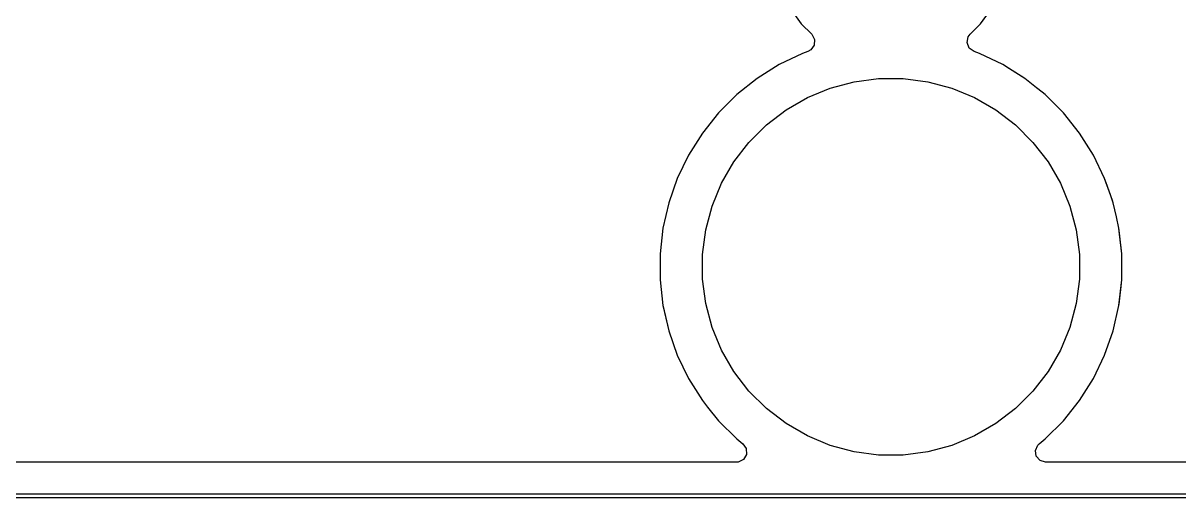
# Model space of a CAD drawing. Header units: inches. Extents: x 6.55 to 9.8, y -8.74 to -3.15.
# Drawn here: x 7.095 to 7.637, y -8.741 to -8.518 of the extents above; entities that cross this region are included whole.
import ezdxf

# ---------------------------------------------------------------- set-up
doc = ezdxf.new("R2010")
doc.units = ezdxf.units.IN
doc.header["$MEASUREMENT"] = 0
doc.layers.add('Edge.Cuts', color=254, linetype='CONTINUOUS', true_color=0xd0d2cd)

msp = doc.modelspace()

# ---------------------------------------------------------------- linework, layer by layer
at = {"layer": 'Edge.Cuts', "linetype": 'CONTINUOUS'}
for p, q in [((7.45481, -8.51151), (7.45991, -8.51853)), ((7.45481, -8.51151), (7.45991, -8.51853)), ((7.45481, -8.51151), (7.45991, -8.51853)), ((7.45481, -8.51151), (7.45991, -8.51853)), ((7.54402, -8.51853), (7.54912, -8.51151)), ((7.54402, -8.51853), (7.54912, -8.51151)), ((7.54402, -8.51853), (7.54912, -8.51151)), ((7.45991, -8.51853), (7.45991, -8.51853)), ((7.45991, -8.51853), (7.46484, -8.52346)), ((7.45991, -8.51853), (7.45991, -8.51853)), ((7.45991, -8.51853), (7.46484, -8.52346)), ((7.45991, -8.51853), (7.45991, -8.51853)), ((7.45991, -8.51853), (7.46484, -8.52346)), ((7.45991, -8.51853), (7.45991, -8.51853)), ((7.45991, -8.51853), (7.46484, -8.52346)), ((7.53909, -8.52346), (7.54402, -8.51853)), ((7.53909, -8.52346), (7.54402, -8.51853)), ((7.53909, -8.52346), (7.54402, -8.51853)), ((7.53909, -8.52346), (7.54402, -8.51853)), ((7.54402, -8.51853), (7.546, -8.51581)), ((7.46484, -8.52346), (7.46616, -8.52588)), ((7.46484, -8.52346), (7.46616, -8.52588)), ((7.46484, -8.52346), (7.46616, -8.52588)), ((7.46484, -8.52346), (7.46616, -8.52588)), ((7.46616, -8.52588), (7.46596, -8.52862)), ((7.46616, -8.52588), (7.46596, -8.52862)), ((7.46616, -8.52588), (7.46596, -8.52862)), ((7.46616, -8.52588), (7.46596, -8.52862)), ((7.53768, -8.52736), (7.53821, -8.52466)), ((7.53768, -8.52736), (7.53821, -8.52466)), ((7.53768, -8.52736), (7.53821, -8.52466)), ((7.53768, -8.52736), (7.53821, -8.52466)), ((7.53821, -8.52466), (7.53909, -8.52346)), ((7.53821, -8.52466), (7.53909, -8.52346)), ((7.53821, -8.52466), (7.53909, -8.52346)), ((7.53821, -8.52466), (7.53909, -8.52346)), ((7.46431, -8.53082), (7.463, -8.53152)), ((7.46431, -8.53082), (7.463, -8.53152)), ((7.46431, -8.53082), (7.463, -8.53152)), ((7.46431, -8.53082), (7.463, -8.53152)), ((7.46596, -8.52862), (7.46431, -8.53082)), ((7.46596, -8.52862), (7.46431, -8.53082)), ((7.46596, -8.52862), (7.46431, -8.53082)), ((7.46596, -8.52862), (7.46431, -8.53082)), ((7.5387, -8.52992), (7.53768, -8.52736)), ((7.5387, -8.52992), (7.53768, -8.52736)), ((7.5387, -8.52992), (7.53768, -8.52736)), ((7.5387, -8.52992), (7.53768, -8.52736)), ((7.54093, -8.53152), (7.5387, -8.52992)), ((7.54093, -8.53152), (7.5387, -8.52992)), ((7.54093, -8.53152), (7.5387, -8.52992)), ((7.54093, -8.53152), (7.5387, -8.52992)), ((7.46046, -8.53241), (7.4495, -8.53769)), ((7.46046, -8.53241), (7.4495, -8.53769)), ((7.46046, -8.53241), (7.4495, -8.53769)), ((7.46046, -8.53241), (7.4495, -8.53769)), ((7.463, -8.53152), (7.46046, -8.53241)), ((7.463, -8.53152), (7.46046, -8.53241)), ((7.463, -8.53152), (7.46046, -8.53241)), ((7.463, -8.53152), (7.46046, -8.53241)), ((7.46046, -8.53241), (7.46046, -8.53241)), ((7.46046, -8.53241), (7.46046, -8.53241)), ((7.46046, -8.53241), (7.46046, -8.53241)), ((7.46046, -8.53241), (7.46046, -8.53241)), ((7.54347, -8.53241), (7.54093, -8.53152)), ((7.54347, -8.53241), (7.54093, -8.53152)), ((7.54347, -8.53241), (7.54093, -8.53152)), ((7.54347, -8.53241), (7.54093, -8.53152)), ((7.55443, -8.53769), (7.54347, -8.53241)), ((7.54347, -8.53241), (7.54347, -8.53241)), ((7.54347, -8.53241), (7.54347, -8.53241)), ((7.55443, -8.53769), (7.54347, -8.53241)), ((7.54347, -8.53241), (7.54347, -8.53241)), ((7.54347, -8.53241), (7.54347, -8.53241)), ((7.55443, -8.53769), (7.54347, -8.53241)), ((7.54347, -8.53241), (7.54347, -8.53241)), ((7.54347, -8.53241), (7.54347, -8.53241)), ((7.55443, -8.53769), (7.54347, -8.53241)), ((7.54347, -8.53241), (7.54347, -8.53241)), ((7.54347, -8.53241), (7.54347, -8.53241)), ((7.4495, -8.53769), (7.4392, -8.54416)), ((7.4495, -8.53769), (7.4392, -8.54416)), ((7.4495, -8.53769), (7.4392, -8.54416)), ((7.4495, -8.53769), (7.4392, -8.54416)), ((7.55712, -8.53938), (7.55443, -8.53769)), ((7.55761, -8.53969), (7.55443, -8.53769)), ((7.55761, -8.53969), (7.55443, -8.53769)), ((7.55761, -8.53969), (7.55443, -8.53769)), ((7.56473, -8.54416), (7.55712, -8.53938)), ((7.56473, -8.54416), (7.55761, -8.53969)), ((7.56473, -8.54416), (7.55761, -8.53969)), ((7.56473, -8.54416), (7.55761, -8.53969)), ((7.4392, -8.54416), (7.42969, -8.55174)), ((7.4392, -8.54416), (7.42969, -8.55174)), ((7.4392, -8.54416), (7.42969, -8.55174)), ((7.4392, -8.54416), (7.42969, -8.55174)), ((7.47349, -8.54873), (7.48468, -8.54573)), ((7.47349, -8.54873), (7.48468, -8.54573)), ((7.47349, -8.54873), (7.48468, -8.54573)), ((7.47349, -8.54873), (7.48468, -8.54573)), ((7.48468, -8.54573), (7.49617, -8.54422)), ((7.48468, -8.54573), (7.49617, -8.54422)), ((7.48468, -8.54573), (7.49617, -8.54422)), ((7.48468, -8.54573), (7.49617, -8.54422)), ((7.49617, -8.54422), (7.50776, -8.54422)), ((7.49617, -8.54422), (7.50776, -8.54422)), ((7.49617, -8.54422), (7.50776, -8.54422)), ((7.49617, -8.54422), (7.50776, -8.54422)), ((7.50776, -8.54422), (7.51925, -8.54573)), ((7.50776, -8.54422), (7.51925, -8.54573)), ((7.50776, -8.54422), (7.51925, -8.54573)), ((7.50776, -8.54422), (7.51925, -8.54573)), ((7.51925, -8.54573), (7.53044, -8.54873)), ((7.51925, -8.54573), (7.53044, -8.54873)), ((7.51925, -8.54573), (7.53044, -8.54873)), ((7.51925, -8.54573), (7.53044, -8.54873)), ((7.57028, -8.54859), (7.56473, -8.54416)), ((7.57028, -8.54859), (7.56473, -8.54416)), ((7.57028, -8.54859), (7.56473, -8.54416)), ((7.57028, -8.54859), (7.56473, -8.54416)), ((7.42969, -8.55174), (7.42109, -8.56034)), ((7.42969, -8.55174), (7.42109, -8.56034)), ((7.42969, -8.55174), (7.42109, -8.56034)), ((7.42969, -8.55174), (7.42109, -8.56034)), ((7.46279, -8.55317), (7.47349, -8.54873)), ((7.46279, -8.55317), (7.47349, -8.54873)), ((7.46279, -8.55317), (7.47349, -8.54873)), ((7.46279, -8.55317), (7.47349, -8.54873)), ((7.53044, -8.54873), (7.54114, -8.55317)), ((7.53044, -8.54873), (7.54114, -8.55317)), ((7.53044, -8.54873), (7.54114, -8.55317)), ((7.53044, -8.54873), (7.54114, -8.55317)), ((7.5729, -8.55068), (7.57028, -8.54859)), ((7.5729, -8.55068), (7.57028, -8.54859)), ((7.5729, -8.55068), (7.57028, -8.54859)), ((7.5729, -8.55068), (7.57028, -8.54859)), ((7.57424, -8.55174), (7.5729, -8.55068)), ((7.57424, -8.55174), (7.5729, -8.55068)), ((7.57424, -8.55174), (7.5729, -8.55068)), ((7.57424, -8.55174), (7.5729, -8.55068)), ((7.58284, -8.56034), (7.57424, -8.55174)), ((7.58284, -8.56034), (7.57424, -8.55174)), ((7.58284, -8.56034), (7.57424, -8.55174)), ((7.58284, -8.56034), (7.57424, -8.55174)), ((7.45275, -8.55896), (7.46279, -8.55317)), ((7.45275, -8.55896), (7.46279, -8.55317)), ((7.45275, -8.55896), (7.46279, -8.55317)), ((7.45275, -8.55896), (7.46279, -8.55317)), ((7.54114, -8.55317), (7.55118, -8.55896)), ((7.54114, -8.55317), (7.55118, -8.55896)), ((7.54114, -8.55317), (7.55118, -8.55896)), ((7.54114, -8.55317), (7.55118, -8.55896)), ((7.42109, -8.56034), (7.41351, -8.56985)), ((7.42109, -8.56034), (7.41351, -8.56985)), ((7.42109, -8.56034), (7.41351, -8.56985)), ((7.42109, -8.56034), (7.41351, -8.56985)), ((7.44356, -8.56601), (7.45275, -8.55896)), ((7.44356, -8.56601), (7.45275, -8.55896)), ((7.44356, -8.56601), (7.45275, -8.55896)), ((7.44356, -8.56601), (7.45275, -8.55896)), ((7.55118, -8.55896), (7.56037, -8.56601)), ((7.55118, -8.55896), (7.56037, -8.56601)), ((7.55118, -8.55896), (7.56037, -8.56601)), ((7.55118, -8.55896), (7.56037, -8.56601)), ((7.59042, -8.56985), (7.58284, -8.56034)), ((7.59042, -8.56985), (7.58284, -8.56034)), ((7.59042, -8.56985), (7.58284, -8.56034)), ((7.59042, -8.56985), (7.58284, -8.56034)), ((7.43537, -8.57421), (7.44356, -8.56601)), ((7.43537, -8.57421), (7.44356, -8.56601)), ((7.43537, -8.57421), (7.44356, -8.56601)), ((7.43537, -8.57421), (7.44356, -8.56601)), ((7.56037, -8.56601), (7.56857, -8.57421)), ((7.56037, -8.56601), (7.56857, -8.57421)), ((7.56037, -8.56601), (7.56857, -8.57421)), ((7.56037, -8.56601), (7.56857, -8.57421)), ((7.41351, -8.56985), (7.40704, -8.58015)), ((7.41351, -8.56985), (7.40704, -8.58015)), ((7.41351, -8.56985), (7.40704, -8.58015)), ((7.41351, -8.56985), (7.40704, -8.58015)), ((7.42831, -8.5834), (7.43537, -8.57421)), ((7.42831, -8.5834), (7.43537, -8.57421)), ((7.42831, -8.5834), (7.43537, -8.57421)), ((7.42831, -8.5834), (7.43537, -8.57421)), ((7.56857, -8.57421), (7.57562, -8.5834)), ((7.56857, -8.57421), (7.57562, -8.5834)), ((7.56857, -8.57421), (7.57562, -8.5834)), ((7.56857, -8.57421), (7.57562, -8.5834)), ((7.59689, -8.58015), (7.59042, -8.56985)), ((7.59689, -8.58015), (7.59042, -8.56985)), ((7.59689, -8.58015), (7.59042, -8.56985)), ((7.59689, -8.58015), (7.59042, -8.56985)), ((7.40704, -8.58015), (7.40176, -8.59111)), ((7.40704, -8.58015), (7.40176, -8.59111)), ((7.40704, -8.58015), (7.40176, -8.59111)), ((7.40704, -8.58015), (7.40176, -8.59111)), ((7.60217, -8.59111), (7.59689, -8.58015)), ((7.60217, -8.59111), (7.59689, -8.58015)), ((7.60217, -8.59111), (7.59689, -8.58015)), ((7.60217, -8.59111), (7.59689, -8.58015)), ((7.42252, -8.59343), (7.42831, -8.5834)), ((7.42252, -8.59343), (7.42831, -8.5834)), ((7.42252, -8.59343), (7.42831, -8.5834)), ((7.42252, -8.59343), (7.42831, -8.5834)), ((7.57562, -8.5834), (7.58141, -8.59343)), ((7.57562, -8.5834), (7.58141, -8.59343)), ((7.57562, -8.5834), (7.58141, -8.59343)), ((7.57562, -8.5834), (7.58141, -8.59343)), ((7.40176, -8.59111), (7.39775, -8.60259)), ((7.40176, -8.59111), (7.39775, -8.60259)), ((7.40176, -8.59111), (7.39775, -8.60259)), ((7.40176, -8.59111), (7.39775, -8.60259)), ((7.40176, -8.59111), (7.40176, -8.59111)), ((7.40176, -8.59111), (7.40176, -8.59111)), ((7.40176, -8.59111), (7.40176, -8.59111)), ((7.40176, -8.59111), (7.40176, -8.59111)), ((7.41808, -8.60414), (7.42252, -8.59343)), ((7.41808, -8.60414), (7.42252, -8.59343)), ((7.41808, -8.60414), (7.42252, -8.59343)), ((7.41808, -8.60414), (7.42252, -8.59343)), ((7.58141, -8.59343), (7.58585, -8.60414)), ((7.58141, -8.59343), (7.58585, -8.60414)), ((7.58141, -8.59343), (7.58585, -8.60414)), ((7.58141, -8.59343), (7.58585, -8.60414)), ((7.60288, -8.59313), (7.60217, -8.59111)), ((7.60502, -8.59926), (7.60217, -8.59111)), ((7.60486, -8.5988), (7.60217, -8.59111)), ((7.60217, -8.59111), (7.60217, -8.59111)), ((7.60486, -8.5988), (7.60217, -8.59111)), ((7.60217, -8.59111), (7.60217, -8.59111)), ((7.6058, -8.60148), (7.60288, -8.59313)), ((7.60618, -8.60259), (7.60486, -8.5988)), ((7.60618, -8.60259), (7.60486, -8.5988)), ((7.60618, -8.60259), (7.60502, -8.59926)), ((7.60618, -8.60259), (7.6058, -8.60148)), ((7.39775, -8.60259), (7.39504, -8.61445)), ((7.39775, -8.60259), (7.39504, -8.61445)), ((7.39775, -8.60259), (7.39504, -8.61445)), ((7.39775, -8.60259), (7.39504, -8.61445)), ((7.39775, -8.60259), (7.39775, -8.60259)), ((7.39775, -8.60259), (7.39775, -8.60259)), ((7.39775, -8.60259), (7.39775, -8.60259)), ((7.39775, -8.60259), (7.39775, -8.60259)), ((7.41508, -8.61533), (7.41808, -8.60414)), ((7.41508, -8.61533), (7.41808, -8.60414)), ((7.41508, -8.61533), (7.41808, -8.60414)), ((7.41508, -8.61533), (7.41808, -8.60414)), ((7.58585, -8.60414), (7.58885, -8.61533)), ((7.58585, -8.60414), (7.58885, -8.61533)), ((7.58585, -8.60414), (7.58885, -8.61533)), ((7.58585, -8.60414), (7.58885, -8.61533)), ((7.60768, -8.60914), (7.60618, -8.60259)), ((7.60768, -8.60914), (7.60618, -8.60259)), ((7.60768, -8.60914), (7.60618, -8.60259)), ((7.60768, -8.60914), (7.60618, -8.60259)), ((7.60889, -8.61445), (7.60768, -8.60914)), ((7.60889, -8.61445), (7.60768, -8.60914)), ((7.60889, -8.61445), (7.60768, -8.60914)), ((7.60889, -8.61445), (7.60768, -8.60914)), ((7.39504, -8.61445), (7.39368, -8.62653)), ((7.39504, -8.61445), (7.39368, -8.62653)), ((7.39504, -8.61445), (7.39368, -8.62653)), ((7.39504, -8.61445), (7.39368, -8.62653)), ((7.39504, -8.61445), (7.39504, -8.61445)), ((7.39504, -8.61445), (7.39504, -8.61445)), ((7.39504, -8.61445), (7.39504, -8.61445)), ((7.39504, -8.61445), (7.39504, -8.61445)), ((7.41357, -8.62682), (7.41508, -8.61533)), ((7.41357, -8.62682), (7.41508, -8.61533)), ((7.41357, -8.62682), (7.41508, -8.61533)), ((7.41357, -8.62682), (7.41508, -8.61533)), ((7.58885, -8.61533), (7.59036, -8.62682)), ((7.58885, -8.61533), (7.59036, -8.62682)), ((7.58885, -8.61533), (7.59036, -8.62682)), ((7.58885, -8.61533), (7.59036, -8.62682)), ((7.60917, -8.61688), (7.60889, -8.61445)), ((7.60889, -8.61445), (7.60889, -8.61445)), ((7.60921, -8.61729), (7.60889, -8.61445)), ((7.60889, -8.61445), (7.60889, -8.61445)), ((7.61025, -8.62653), (7.60889, -8.61445)), ((7.60889, -8.61445), (7.60889, -8.61445)), ((7.60921, -8.61729), (7.60889, -8.61445)), ((7.60889, -8.61445), (7.60889, -8.61445)), ((7.61025, -8.62653), (7.60917, -8.61688)), ((7.61025, -8.62653), (7.60921, -8.61729)), ((7.61025, -8.62653), (7.60921, -8.61729)), ((7.39368, -8.62653), (7.39368, -8.63869)), ((7.39368, -8.62653), (7.39368, -8.63869)), ((7.39368, -8.62653), (7.39368, -8.63869)), ((7.39368, -8.62653), (7.39368, -8.63869)), ((7.41357, -8.63841), (7.41357, -8.62682)), ((7.41357, -8.63841), (7.41357, -8.62682)), ((7.41357, -8.63841), (7.41357, -8.62682)), ((7.41357, -8.63841), (7.41357, -8.62682)), ((7.59036, -8.62682), (7.59036, -8.63841)), ((7.59036, -8.62682), (7.59036, -8.63841)), ((7.59036, -8.62682), (7.59036, -8.63841)), ((7.59036, -8.62682), (7.59036, -8.63841)), ((7.61025, -8.63869), (7.61025, -8.62653)), ((7.61025, -8.63869), (7.61025, -8.62653)), ((7.61025, -8.63869), (7.61025, -8.62653)), ((7.61025, -8.62653), (7.61025, -8.62653)), ((7.61025, -8.63869), (7.61025, -8.62653)), ((7.39368, -8.63869), (7.39504, -8.65078)), ((7.39368, -8.63869), (7.39504, -8.65078)), ((7.39368, -8.63869), (7.39504, -8.65078)), ((7.39368, -8.63869), (7.39504, -8.65078)), ((7.41508, -8.64989), (7.41357, -8.63841)), ((7.41508, -8.64989), (7.41357, -8.63841)), ((7.41508, -8.64989), (7.41357, -8.63841)), ((7.41508, -8.64989), (7.41357, -8.63841)), ((7.59036, -8.63841), (7.58885, -8.64989)), ((7.59036, -8.63841), (7.58885, -8.64989)), ((7.59036, -8.63841), (7.58885, -8.64989)), ((7.59036, -8.63841), (7.58885, -8.64989)), ((7.60889, -8.65078), (7.61025, -8.63869)), ((7.60889, -8.65078), (7.61025, -8.63869)), ((7.60896, -8.65013), (7.61025, -8.63869)), ((7.60972, -8.6434), (7.61025, -8.63869)), ((7.61025, -8.63869), (7.61025, -8.63869)), ((7.60889, -8.65078), (7.60972, -8.6434)), ((7.41808, -8.66109), (7.41508, -8.64989)), ((7.41808, -8.66109), (7.41508, -8.64989)), ((7.41808, -8.66109), (7.41508, -8.64989)), ((7.41808, -8.66109), (7.41508, -8.64989)), ((7.58885, -8.64989), (7.58585, -8.66109)), ((7.58885, -8.64989), (7.58585, -8.66109)), ((7.58885, -8.64989), (7.58585, -8.66109)), ((7.58885, -8.64989), (7.58585, -8.66109)), ((7.60889, -8.65078), (7.60896, -8.65013)), ((7.39504, -8.65078), (7.39504, -8.65078)), ((7.39504, -8.65078), (7.39775, -8.66264)), ((7.39504, -8.65078), (7.39504, -8.65078)), ((7.39504, -8.65078), (7.39775, -8.66264)), ((7.39504, -8.65078), (7.39504, -8.65078)), ((7.39504, -8.65078), (7.39504, -8.65078)), ((7.39504, -8.65078), (7.39514, -8.6512)), ((7.39504, -8.65078), (7.39504, -8.65078)), ((7.39504, -8.65078), (7.39775, -8.66264)), ((7.39514, -8.6512), (7.39775, -8.66264)), ((7.60618, -8.66264), (7.60889, -8.65078)), ((7.60618, -8.66264), (7.60889, -8.65078)), ((7.60618, -8.66264), (7.60889, -8.65078)), ((7.60618, -8.66264), (7.60889, -8.65078)), ((7.60889, -8.65078), (7.60889, -8.65078)), ((7.42252, -8.67179), (7.41808, -8.66109)), ((7.42252, -8.67179), (7.41808, -8.66109)), ((7.42252, -8.67179), (7.41808, -8.66109)), ((7.42252, -8.67179), (7.41808, -8.66109)), ((7.58585, -8.66109), (7.58141, -8.67179)), ((7.58585, -8.66109), (7.58141, -8.67179)), ((7.58585, -8.66109), (7.58141, -8.67179)), ((7.58585, -8.66109), (7.58141, -8.67179)), ((7.39775, -8.66264), (7.39775, -8.66264)), ((7.39775, -8.66264), (7.40176, -8.67412)), ((7.39775, -8.66264), (7.39775, -8.66264)), ((7.39775, -8.66264), (7.40176, -8.67412)), ((7.39775, -8.66264), (7.39775, -8.66264)), ((7.39775, -8.66264), (7.40176, -8.67412)), ((7.39775, -8.66264), (7.39775, -8.66264)), ((7.39775, -8.66264), (7.40176, -8.67412)), ((7.60217, -8.67412), (7.60618, -8.66264)), ((7.60217, -8.67412), (7.60618, -8.66264)), ((7.60217, -8.67412), (7.60618, -8.66264)), ((7.60217, -8.67412), (7.60618, -8.66264)), ((7.42831, -8.68183), (7.42252, -8.67179)), ((7.42831, -8.68183), (7.42252, -8.67179)), ((7.42831, -8.68183), (7.42252, -8.67179)), ((7.42831, -8.68183), (7.42252, -8.67179)), ((7.58141, -8.67179), (7.57562, -8.68183)), ((7.58141, -8.67179), (7.57562, -8.68183)), ((7.58141, -8.67179), (7.57562, -8.68183)), ((7.58141, -8.67179), (7.57562, -8.68183)), ((7.40176, -8.67412), (7.40176, -8.67412)), ((7.40176, -8.67412), (7.40704, -8.68508)), ((7.40176, -8.67412), (7.40176, -8.67412)), ((7.40176, -8.67412), (7.40704, -8.68508)), ((7.40176, -8.67412), (7.40176, -8.67412)), ((7.40176, -8.67412), (7.40704, -8.68508)), ((7.40176, -8.67412), (7.40176, -8.67412)), ((7.40176, -8.67412), (7.40704, -8.68508)), ((7.59689, -8.68508), (7.60217, -8.67412)), ((7.59689, -8.68508), (7.60217, -8.67412)), ((7.59689, -8.68508), (7.60217, -8.67412)), ((7.59689, -8.68508), (7.60217, -8.67412)), ((7.43537, -8.69102), (7.42831, -8.68183)), ((7.43537, -8.69102), (7.42831, -8.68183)), ((7.43537, -8.69102), (7.42831, -8.68183)), ((7.43537, -8.69102), (7.42831, -8.68183)), ((7.57562, -8.68183), (7.56857, -8.69102)), ((7.57562, -8.68183), (7.56857, -8.69102)), ((7.57562, -8.68183), (7.56857, -8.69102)), ((7.57562, -8.68183), (7.56857, -8.69102)), ((7.40704, -8.68508), (7.40704, -8.68508)), ((7.40704, -8.68508), (7.41351, -8.69537)), ((7.40704, -8.68508), (7.40704, -8.68508)), ((7.40704, -8.68508), (7.41351, -8.69537)), ((7.40704, -8.68508), (7.40704, -8.68508)), ((7.40704, -8.68508), (7.41351, -8.69537)), ((7.40704, -8.68508), (7.40704, -8.68508)), ((7.40704, -8.68508), (7.41351, -8.69537)), ((7.59042, -8.69537), (7.59689, -8.68508)), ((7.59042, -8.69537), (7.59689, -8.68508)), ((7.59042, -8.69537), (7.59689, -8.68508)), ((7.59042, -8.69537), (7.59689, -8.68508)), ((7.44356, -8.69921), (7.43537, -8.69102)), ((7.44356, -8.69921), (7.43537, -8.69102)), ((7.44356, -8.69921), (7.43537, -8.69102)), ((7.44356, -8.69921), (7.43537, -8.69102)), ((7.56857, -8.69102), (7.56037, -8.69921)), ((7.56857, -8.69102), (7.56037, -8.69921)), ((7.56857, -8.69102), (7.56037, -8.69921)), ((7.56857, -8.69102), (7.56037, -8.69921)), ((7.41351, -8.69537), (7.41597, -8.69846)), ((7.41351, -8.69537), (7.41597, -8.69846)), ((7.41351, -8.69537), (7.41597, -8.69846)), ((7.41351, -8.69537), (7.41597, -8.69846)), ((7.41597, -8.69846), (7.42109, -8.70488)), ((7.41597, -8.69846), (7.42109, -8.70488)), ((7.41597, -8.69846), (7.42109, -8.70488)), ((7.41597, -8.69846), (7.42109, -8.70488)), ((7.45275, -8.70627), (7.44356, -8.69921)), ((7.45275, -8.70627), (7.44356, -8.69921)), ((7.45275, -8.70627), (7.44356, -8.69921)), ((7.45275, -8.70627), (7.44356, -8.69921)), ((7.56037, -8.69921), (7.55118, -8.70627)), ((7.56037, -8.69921), (7.55118, -8.70627)), ((7.56037, -8.69921), (7.55118, -8.70627)), ((7.56037, -8.69921), (7.55118, -8.70627)), ((7.58284, -8.70488), (7.59042, -8.69537)), ((7.58284, -8.70488), (7.59042, -8.69537)), ((7.58284, -8.70488), (7.59042, -8.69537)), ((7.58284, -8.70488), (7.59042, -8.69537)), ((7.42109, -8.70488), (7.42969, -8.71348)), ((7.42109, -8.70488), (7.42969, -8.71348)), ((7.42109, -8.70488), (7.42969, -8.71348)), ((7.42109, -8.70488), (7.42969, -8.71348)), ((7.46279, -8.71206), (7.45275, -8.70627)), ((7.46279, -8.71206), (7.45275, -8.70627)), ((7.46279, -8.71206), (7.45275, -8.70627)), ((7.46279, -8.71206), (7.45275, -8.70627)), ((7.55118, -8.70627), (7.54114, -8.71206)), ((7.55118, -8.70627), (7.54114, -8.71206)), ((7.55118, -8.70627), (7.54114, -8.71206)), ((7.55118, -8.70627), (7.54114, -8.71206)), ((7.57424, -8.71348), (7.58284, -8.70488)), ((7.57424, -8.71348), (7.58284, -8.70488)), ((7.57424, -8.71348), (7.58284, -8.70488)), ((7.57424, -8.71348), (7.58284, -8.70488)), ((7.42969, -8.71348), (7.43246, -8.71569)), ((7.42969, -8.71348), (7.43246, -8.71569)), ((7.42969, -8.71348), (7.43246, -8.71569)), ((7.42969, -8.71348), (7.43246, -8.71569)), ((7.47349, -8.71649), (7.46279, -8.71206)), ((7.47349, -8.71649), (7.46279, -8.71206)), ((7.47349, -8.71649), (7.46279, -8.71206)), ((7.47349, -8.71649), (7.46279, -8.71206)), ((7.54114, -8.71206), (7.53044, -8.71649)), ((7.54114, -8.71206), (7.53044, -8.71649)), ((7.54114, -8.71206), (7.53044, -8.71649)), ((7.54114, -8.71206), (7.53044, -8.71649)), ((7.57147, -8.71569), (7.57246, -8.7149)), ((7.57147, -8.71569), (7.57246, -8.7149)), ((7.57147, -8.71569), (7.57246, -8.7149)), ((7.57147, -8.71569), (7.57246, -8.7149)), ((7.57246, -8.7149), (7.57424, -8.71348)), ((7.57246, -8.7149), (7.57424, -8.71348)), ((7.57246, -8.7149), (7.57424, -8.71348)), ((7.57246, -8.7149), (7.57424, -8.71348)), ((7.43246, -8.71569), (7.43404, -8.71794)), ((7.43246, -8.71569), (7.43404, -8.71794)), ((7.43246, -8.71569), (7.43404, -8.71794)), ((7.43246, -8.71569), (7.43404, -8.71794)), ((7.43416, -8.72069), (7.43276, -8.72306)), ((7.43416, -8.72069), (7.43276, -8.72306)), ((7.43416, -8.72069), (7.43276, -8.72306)), ((7.43416, -8.72069), (7.43276, -8.72306)), ((7.43404, -8.71794), (7.43416, -8.72069)), ((7.43404, -8.71794), (7.43416, -8.72069)), ((7.43404, -8.71794), (7.43416, -8.72069)), ((7.43404, -8.71794), (7.43416, -8.72069)), ((7.48468, -8.71949), (7.47349, -8.71649)), ((7.48468, -8.71949), (7.47349, -8.71649)), ((7.48468, -8.71949), (7.47349, -8.71649)), ((7.48468, -8.71949), (7.47349, -8.71649)), ((7.49617, -8.72101), (7.48468, -8.71949)), ((7.49617, -8.72101), (7.48468, -8.71949)), ((7.49617, -8.72101), (7.48468, -8.71949)), ((7.49617, -8.72101), (7.48468, -8.71949)), ((7.50776, -8.72101), (7.49617, -8.72101)), ((7.50776, -8.72101), (7.49617, -8.72101)), ((7.50776, -8.72101), (7.49617, -8.72101)), ((7.50776, -8.72101), (7.49617, -8.72101)), ((7.51925, -8.71949), (7.50776, -8.72101)), ((7.51925, -8.71949), (7.50776, -8.72101)), ((7.51925, -8.71949), (7.50776, -8.72101)), ((7.51925, -8.71949), (7.50776, -8.72101)), ((7.53044, -8.71649), (7.51925, -8.71949)), ((7.53044, -8.71649), (7.51925, -8.71949)), ((7.53044, -8.71649), (7.51925, -8.71949)), ((7.53044, -8.71649), (7.51925, -8.71949)), ((7.56968, -8.71881), (7.57082, -8.71631)), ((7.56968, -8.71881), (7.57082, -8.71631)), ((7.56968, -8.71881), (7.57082, -8.71631)), ((7.56968, -8.71881), (7.57082, -8.71631)), ((7.57007, -8.72154), (7.56968, -8.71881)), ((7.57007, -8.72154), (7.56968, -8.71881)), ((7.57007, -8.72154), (7.56968, -8.71881)), ((7.57007, -8.72154), (7.56968, -8.71881)), ((7.57082, -8.71631), (7.57147, -8.71569)), ((7.57082, -8.71631), (7.57147, -8.71569)), ((7.57082, -8.71631), (7.57147, -8.71569)), ((7.57082, -8.71631), (7.57147, -8.71569)), ((7.42942, -8.72439), (7.02806, -8.72439)), ((7.42942, -8.72439), (7.02806, -8.72439)), ((7.42942, -8.72439), (7.02806, -8.72439)), ((7.42942, -8.72439), (7.02806, -8.72439)), ((7.43031, -8.72431), (7.42942, -8.72439)), ((7.43031, -8.72431), (7.42942, -8.72439)), ((7.43031, -8.72431), (7.42942, -8.72439)), ((7.43031, -8.72431), (7.42942, -8.72439)), ((7.43276, -8.72306), (7.43031, -8.72431)), ((7.43276, -8.72306), (7.43031, -8.72431)), ((7.43276, -8.72306), (7.43031, -8.72431)), ((7.43276, -8.72306), (7.43031, -8.72431)), ((7.57187, -8.72361), (7.57007, -8.72154)), ((7.57187, -8.72361), (7.57007, -8.72154)), ((7.57187, -8.72361), (7.57007, -8.72154)), ((7.57187, -8.72361), (7.57007, -8.72154)), ((7.57451, -8.72439), (7.57187, -8.72361)), ((7.57451, -8.72439), (7.57187, -8.72361)), ((7.57451, -8.72439), (7.57187, -8.72361)), ((7.57451, -8.72439), (7.57187, -8.72361)), ((8.04925, -8.72439), (7.57451, -8.72439)), ((9.64416, -8.72439), (7.57451, -8.72439)), ((9.64416, -8.72439), (7.57451, -8.72439)), ((9.64416, -8.72439), (7.57451, -8.72439)), ((9.80315, -8.74114), (6.55394, -8.74114)), ((6.55492, -8.73917), (9.80217, -8.73917))]:
    msp.add_line(p, q, dxfattribs=at)

doc.saveas('drawing.dxf')
